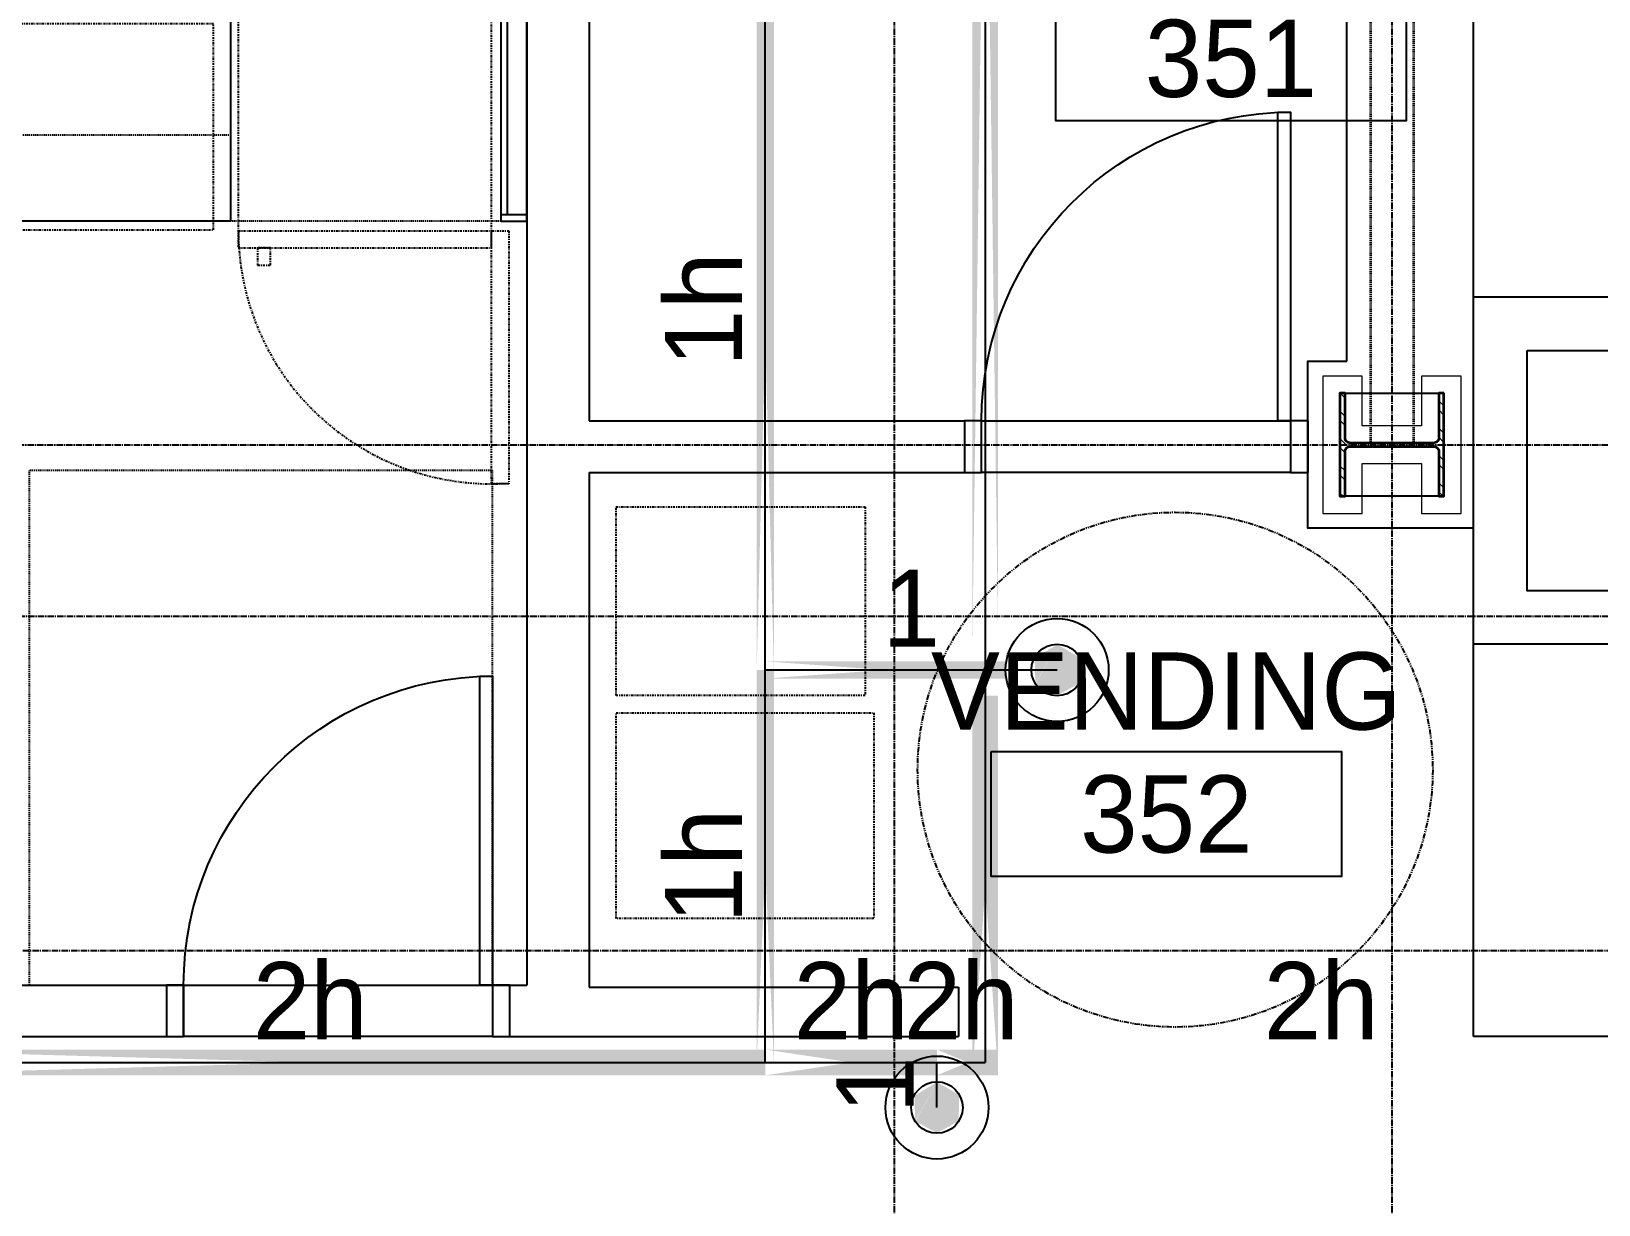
# Model space of a CAD drawing. Header units: inches. Extents: x -6955 to 13123, y -1334 to 3701.
# Drawn here: x 6005.8 to 6188.4, y 1670 to 1806.8 of the extents above; entities that cross this region are included whole.
import ezdxf
from ezdxf.enums import TextEntityAlignment as Align

# ---------------------------------------------------------------- set-up
doc = ezdxf.new("R2010")
doc.units = ezdxf.units.IN
doc.header["$MEASUREMENT"] = 0
for name, pattern in [('CENTER2', [1.125, 0.75, -0.125, 0.125, -0.125]), ('DASHDOT2', [0.5, 0.25, -0.125, 0, -0.125]), ('HIDDEN2', [0.1875, 0.125, -0.0625]), ('PHANTOM2', [1.25, 0.625, -0.125, 0.125, -0.125, 0.125, -0.125])]:
    doc.linetypes.add(name, pattern=pattern)
for name, color, linetype, lineweight in [('A-Detl-Hatch', 1, 'Continuous', 18), ('A-Detl-Wide', 2, 'Continuous', 35), ('S-Detl-Hatch', 1, 'Continuous', 18), ('S-Detl-Wide', 3, 'Continuous', 35)]:
    doc.layers.add(name, color=color, linetype=linetype, lineweight=lineweight)
for name, color, linetype in [('A-Door', 7, 'Continuous'), ('A-Door-Head', 8, 'Continuous'), ('A-Eqpm-NIC', 5, 'DASHDOT2'), ('A-Flor-ADA', 8, 'PHANTOM2'), ('A-Flor-Case', 6, 'Continuous'), ('A-Flor-Case-Hidden', 8, 'HIDDEN2'), ('A-Flor-Ovhd', 1, 'HIDDEN2'), ('A-Flor-Pfix', 7, 'Continuous'), ('A-Grid(SmallScale)', 11, 'CENTER2'), ('A-Tag-Rm(Scale)', 7, 'Continuous'), ('A-Wall-Full', 7, 'Continuous'), ('headdn', 7, 'Continuous'), ('PIPEBL', 4, 'Continuous'), ('pipemn', 6, 'Continuous'), ('PIPESPC', 7, 'Continuous'), ('TIDYPIPE', 7, 'Continuous')]:
    doc.layers.add(name, color=color, linetype=linetype)
doc.styles.add('PIPE', font='PIPE.SHX')

# ---------------------------------------------------------------- blocks, each defined once
blk = doc.blocks.new('*U19')
at = {"layer": 'A-Detl-Hatch'}
h = blk.add_hatch(dxfattribs=at)
h.set_pattern_fill('ANSI32', color=256, scale=6, style=0)
h.set_pattern_definition([(45, (0, -6.06), (-1.591, 1.591), []), (45, (1.0607, -6.06), (-1.591, 1.591), [])])
edge = h.paths.add_edge_path()
edge.add_line((6, -12.12), (6, -11.515))
edge.add_line((6, -11.515), (0.795, -11.515))
edge.add_arc((0.795, -10.915), 0.6, 180, 270, ccw=False)
edge.add_line((0.195, -10.915), (0.195, -1.205))
edge.add_arc((0.795, -1.205), 0.6, 90, 180, ccw=False)
edge.add_line((0.795, -0.605), (6, -0.605))
edge.add_line((6, -0.605), (6, 0))
edge.add_line((6, 0), (-6, 0))
edge.add_line((-6, 0), (-6, -0.605))
edge.add_line((-6, -0.605), (-0.795, -0.605))
edge.add_arc((-0.795, -1.205), 0.6, 0, 90, ccw=False)
edge.add_line((-0.195, -1.205), (-0.195, -10.915))
edge.add_arc((-0.795, -10.915), 0.6, 270, 360, ccw=False)
edge.add_line((-0.795, -11.515), (-6, -11.515))
edge.add_line((-6, -11.515), (-6, -12.12))
edge.add_line((-6, -12.12), (6, -12.12))
at = {"color": 0, "linetype": 'ByBlock'}
blk.add_lwpolyline([(6, -12.12), (6, -11.515), (0.795, -11.515, -0.4142136), (0.195, -10.915), (0.195, -1.205, -0.4142136), (0.795, -0.605), (6, -0.605), (6, 0), (-6, 0), (-6, -0.605), (-0.795, -0.605, -0.4142136), (-0.195, -1.205), (-0.195, -10.915, -0.4142136), (-0.795, -11.515), (-6, -11.515), (-6, -12.12)], format="xyb", close=True, dxfattribs=at)
blk = doc.blocks.new('W12X65')
at = {"layer": 'S-Detl-Hatch'}
blk.add_lwpolyline([(13860.59, -7310.28), (13860.59, -7305.67), (13854.79, -7305.67), (13854.79, -7298.76), (13860.59, -7298.76), (13860.59, -7294.16), (13844.59, -7294.16), (13844.59, -7298.76), (13850.4, -7298.76), (13850.4, -7305.67), (13844.59, -7305.67), (13844.59, -7310.28)], close=True, dxfattribs=at)
at = {"layer": 'A-Detl-Wide'}
blk.add_blockref('*U19', (13852.59, -7296.16), dxfattribs=at)
blk = doc.blocks.new('kitchen faucet')
for p, q in [((0.93, 0.38), (8.38, 0.38)), ((1, 0.12), (4, 0.12)), ((4, -0.12), (4, 0.12)), ((0.93, -0.38), (8.38, -0.38)), ((1, -0.12), (4, -0.12))]:
    blk.add_line(p, q)
blk.add_circle((0, 0), 1)
blk.add_arc((8.38, 0), 0.375, 270, 90)
blk = doc.blocks.new('kitchen sink')
blk.add_lwpolyline([(-14.94, -6.97, 0.143329), (-14, -7.25), (-3, -7.25, 0.414214), (-1.25, -5.5), (-1.25, 5.5, 0.414214), (-3, 7.25), (-14, 7.25, 0.414214), (-15.75, 5.5), (-15.75, -5.5, 0.143329), (-15.47, -6.44, 0.143329)], format="xyb")
blk.add_circle((-10.75, 0), 1.5)
at = {"layer": 'A-Flor-Case-Hidden'}
for p, q in [((-15.75, 8.5), (-17, 7.25)), ((-1.25, 8.5), (0, 7.25)), ((-16.64, -7.61), (-17, -7.25)), ((-1.25, -8.5), (0, -7.25)), ((-15.75, -8.5), (-16.11, -8.14))]:
    blk.add_line(p, q, dxfattribs=at)
for points in [[(-1.25, 8.5), (-15.75, 8.5)], [(-17, 7.25), (-17, -7.25)], [(0, -7.25), (0, 7.25)], [(-15.75, -8.5), (-1.25, -8.5)]]:
    blk.add_lwpolyline(points, dxfattribs=at)
at = {"rotation": 45.00000000000001}
blk.add_blockref('kitchen faucet', (-17.38, -8.88), dxfattribs=at)
blk = doc.blocks.new('cooktop')
at = {"ltscale": 0.5}
blk.add_lwpolyline([(-7.56, -21.5), (7.56, -21.5, 0.414214), (8.56, -20.5), (8.56, -1, 0.414214), (7.56, 0), (-7.56, 0, 0.414214), (-8.56, -1), (-8.56, -20.5, 0.414214)], format="xyb", close=True, dxfattribs=at)
for centre, radius in [((-3.27, -5.47), 3), ((6.32, -3.4), 0.75), ((6.32, -6.24), 0.75), ((-0.31, -15.05), 4.66)]:
    blk.add_circle(centre, radius, dxfattribs=at)
blk = doc.blocks.new('refrigerator')
blk.add_line((-30.125, 0), (-30.125, -29.5))
for points in [[(-32.125, -29.5), (0, -29.5), (0, 0), (-32.125, 0)], [(-34.125, -3.75), (-32.125, -3.75), (-32.125, -2.25), (-34.125, -2.25)], [(-59.625, -31.5), (-59.625, -29.5), (-30.125, -29.5), (-30.125, -31.5)]]:
    blk.add_lwpolyline(points, close=True)
blk.add_arc((-30.125, -29.5), 29.5, 90, 183.88744)
blk = doc.blocks.new('fridge cubby')
at = {"layer": 'A-Flor-Case'}
for p, q in [((-31, -31.5), (0, -31.5)), ((-31, -31.5), (-31, -34.5)), ((-30.25, -31.5), (-30.25, -34.5)), ((-30.25, -32.25), (0, -32.25))]:
    blk.add_line(p, q, dxfattribs=at)
at = {"layer": 'A-Flor-Ovhd'}
blk.add_line((-31, -31.5), (-31, 0.125), dxfattribs=at)
at = {"layer": 'A-Eqpm-NIC'}
blk.add_blockref('refrigerator', (-2, -0.875), dxfattribs=at)
blk = doc.blocks.new('ADA Kitchen')
at = {"layer": 'A-Eqpm-NIC'}
for points in [[(60.5, -8), (60.5, -32), (36.5, -32), (36.5, -8)], [(147.69, -14.93), (147.69, -30.18), (117.81, -30.18), (117.81, -14.93)]]:
    blk.add_lwpolyline(points, close=True, dxfattribs=at)
at = {"layer": 'A-Flor-Case'}
for p, q in [((34.5, -31), (34.5, -6)), ((116.25, -31), (116.25, -6)), ((117.75, -31), (117.75, -6)), ((147.75, -31), (147.75, -6)), ((149.25, -31), (149.25, -6)), ((34.5, -31), (149.25, -31))]:
    blk.add_line(p, q, dxfattribs=at)
at = {"layer": 'A-Flor-Case-Hidden'}
for p, q in [((61, -31), (61, -6)), ((61.75, -31), (61.75, -6))]:
    blk.add_line(p, q, dxfattribs=at)
at = {"layer": 'A-Flor-Ovhd'}
for q in [(34.5, -6), (116.25, -21)]:
    blk.add_line((34.5, -21), q, dxfattribs=at)
at = {"layer": 'A-Wall-Full'}
for p, q in [((0, 0), (34.5, 0)), ((0, -31), (0, 0)), ((34.5, -6), (34.5, 0)), ((34.5, -6), (149.25, -6))]:
    blk.add_line(p, q, dxfattribs=at)
at = {"extrusion": (0, 0, -1), "zscale": -1, "rotation": 90}
blk.add_blockref('fridge cubby', (-34.5, 0), dxfattribs=at)
at = {"layer": 'A-Eqpm-NIC', "extrusion": (0, 0, -1), "zscale": -1, "rotation": 270}
blk.add_blockref('cooktop', (-93.25, -20.25), dxfattribs=at)
at = {"layer": 'A-Flor-Pfix', "extrusion": (0, 0, -1), "zscale": -1, "rotation": 270}
blk.add_blockref('kitchen sink', (-71, -28.75), dxfattribs=at)
blk = doc.blocks.new('36in door')
blk.add_lwpolyline([(-1.5, -36), (0, -36), (0, 0), (-1.5, 0)], close=True)
blk.add_arc((0, 0), 36, 180, 270)
blk = doc.blocks.new('ADA King Studio')
at = {"layer": 'A-Door'}
for points in [[(260.24, 0), (262.24, 0), (262.24, 6), (260.24, 6)], [(298.24, 0), (300.24, 0), (300.24, 6), (298.24, 6)]]:
    blk.add_lwpolyline(points, close=True, dxfattribs=at)
at = {"layer": 'A-Door-Head'}
blk.add_lwpolyline([(298.24, 0), (262.24, 0), (262.24, 6), (298.24, 6)], close=True, dxfattribs=at)
at = {"layer": 'A-Flor-ADA', "linetype": 'HIDDEN2'}
blk.add_lwpolyline([(298.24, 6), (298.24, 66), (244.24, 66), (244.24, 6)], close=True, dxfattribs=at)
at = {"layer": 'A-Wall-Full'}
for p, q in [((302.24, 126.05), (302.24, 6)), ((8.49, 6), (262.24, 6)), ((262.24, 6), (262.24, 0)), ((298.24, 6), (302.24, 6)), ((298.24, 6), (298.24, 0)), ((0, 0), (262.24, 0)), ((298.24, 0), (305.86, 0))]:
    blk.add_line(p, q, dxfattribs=at)
at = {"extrusion": (0, 0, -1), "zscale": -1}
blk.add_blockref('ADA Kitchen', (-302.24, 126.05), dxfattribs=at)
at = {"layer": 'A-Door', "extrusion": (0, 0, -1), "zscale": -1, "rotation": 180}
blk.add_blockref('36in door', (-298.24, 6), dxfattribs=at)
blk = doc.blocks.new('linen elev lobby vending')
at = {"layer": 'A-Door'}
for points in [[(-161.06, 26.5), (-148.94, 26.5), (-148.94, 14.5), (-161.06, 14.5)], [(-204.81, 17.26), (-202.81, 17.26), (-202.81, 23.26), (-204.81, 23.26)], [(-166.81, 17.26), (-164.81, 17.26), (-164.81, 23.26), (-166.81, 23.26)]]:
    blk.add_lwpolyline(points, close=True, dxfattribs=at)
at = {"layer": 'A-Door-Head'}
blk.add_lwpolyline([(-166.81, 17.26), (-202.81, 17.26), (-202.81, 23.26), (-166.81, 23.26)], close=True, dxfattribs=at)
at = {"layer": 'A-Eqpm-NIC'}
for points in [[(-245.37, 13.26), (-216.36, 13.26), (-216.36, -8.74), (-245.37, -8.74)], [(-245.37, -10.74), (-215.37, -10.74), (-215.37, -34.74), (-245.37, -34.74)]]:
    blk.add_lwpolyline(points, close=True, dxfattribs=at)
at = {"layer": 'A-Flor-ADA'}
blk.add_circle((-180.25, -17.38), 30, dxfattribs=at)
at = {"layer": 'A-Wall-Full'}
for p, q in [((-248.51, 222.26), (-248.51, 23.26)), ((-145.5, 37.73), (-145.5, 216.38)), ((-160.25, 30.25), (-160.25, 101.26)), ((-248.51, 23.26), (-204.81, 23.26)), ((-204.81, 23.26), (-204.81, 17.26)), ((-164.81, 23.26), (-164.81, 23.26)), ((-164.81, 23.26), (-164.81, 17.26)), ((-248.51, 17.26), (-248.51, -42.74)), ((-248.51, 17.26), (-204.81, 17.26)), ((-248.51, 17.26), (-204.81, 17.26)), ((-164.81, 17.26), (-164.81, 17.26)), ((-145.5, -48.49), (-145.5, -2.77)), ((-248.51, -42.74), (-205.5, -42.74)), ((-205.5, -42.74), (-205.5, -48.49)), ((-113, -48.49), (-145.5, -48.49))]:
    blk.add_line(p, q, dxfattribs=at)
for points in [[(-145.5, 37.73), (-113, 37.73), (-113, -2.77), (-145.5, -2.77)], [(-139.25, 31.48), (-119.25, 31.48), (-119.25, 3.48), (-139.25, 3.48)]]:
    blk.add_lwpolyline(points, close=True, dxfattribs=at)
for points in [[(-164.81, 23.26), (-164.81, 30.25), (-160.25, 30.25)], [(-145.5, 10.75), (-164.81, 10.75), (-164.81, 17.26)], [(-252.14, -48.49), (-205.5, -48.49)]]:
    blk.add_lwpolyline(points, dxfattribs=at)
at = {"layer": 'A-Door', "extrusion": (0, 0, -1), "zscale": -1, "rotation": 180}
blk.add_blockref('36in door', (166.81, 23.26), dxfattribs=at)
blk = doc.blocks.new('Rm Tag')
blk.add_lwpolyline([(-0.2124, 0.0759), (0.2124, 0.0759), (0.2124, -0.0759), (-0.2124, -0.0759)], close=True)
for p in [(0, 0.2858), (0, 0.1493), (0, 0)]:
    blk.add_attdef('XXX', text='', height=0.0938).set_placement(p, align=Align.MIDDLE_CENTER)
blk = doc.blocks.new('dpend1')
for radius in [6, 3]:
    blk.add_circle((0, 0), radius)
for points in [[(0.01, 2.97), (-2.53, -1.59), (-2.62, 1.36)], [(0.01, 2.97), (-2.49, -1.59), (2.52, -1.59)], [(2.52, -1.59), (0.01, 2.97), (2.6, 1.47)], [(2.52, -1.59), (-2.53, -1.59), (0.01, -2.98)]]:
    blk.add_solid(points)
blk = doc.blocks.new('PIPESPC')
at = {"layer": 'PIPESPC', "style": 'PIPE', "width": 0.9}
blk.add_attdef('SIZE', text='', height=9, dxfattribs=at).set_placement((0, 4.02), align=Align.CENTER)
at = {"layer": 'PIPESPC', "style": 'PIPE', "flags": 1}
blk.add_attdef('SCHED', (25.3, 3.89), '', height=9, dxfattribs=at)

msp = doc.modelspace()

# ---------------------------------------------------------------- linework, layer by layer
at = {"layer": 'A-Grid(SmallScale)'}
for p, q in [((6106.3342, 3132.3201), (6106.3342, 1223.6428)), ((6164.3342, 3132.3201), (6164.3342, 1223.6428)), ((4563.1356, 1758.5773), (8345.3342, 1758.5773)), ((4537.3342, 1738.5773), (8345.3342, 1738.5773)), ((8343.3342, 1699.5773), (4552.1444, 1699.5773))]:
    msp.add_line(p, q, dxfattribs=at)
at = {"layer": 'PIPEBL'}
for p, q in [((6091.3342, 1732.3201), (6091.3342, 1816.3201)), ((6091.3342, 1686.5773), (6091.3342, 1732.3201)), ((6091.3342, 1732.3201), (6125.3342, 1732.3201)), ((6111.3315, 1681.3201), (6111.3315, 1686.5773))]:
    msp.add_line(p, q, dxfattribs=at)
at = {"layer": 'pipemn'}
for p, q in [((6116.9617, 1957.3201), (6116.9617, 1686.5773)), ((5985.3342, 1686.5773), (6091.3342, 1686.5773)), ((6091.3342, 1686.5773), (6111.3315, 1686.5773)), ((6111.3315, 1686.5773), (6116.9617, 1686.5773))]:
    msp.add_line(p, q, dxfattribs=at)
at = {"layer": 'S-Detl-Wide', "linetype": 'HIDDEN2'}
for p, q in [((6161.8342, 1965.3823), (6161.8342, 1758.7723)), ((6166.8342, 1965.3823), (6166.8342, 1758.7723))]:
    msp.add_line(p, q, dxfattribs=at)
at = {"layer": 'TIDYPIPE', "color": 7}
for points, const_width in [([(6116.9617, 1735.3201), (6116.9617, 1958.8201)], 3), ([(6091.3342, 1732.3201), (6091.3342, 1810.3201)], 2), ([(6091.3342, 1686.5773), (6091.3342, 1732.3201)], 2), ([(6091.3342, 1732.3201), (6119.3342, 1732.3201)], 2), ([(6116.9617, 1685.0773), (6116.9617, 1729.3201)], 3), ([(5985.3342, 1686.5773), (6091.3342, 1686.5773)], 3), ([(6091.3342, 1686.5773), (6111.3315, 1686.5773)], 3), ([(6111.3315, 1686.5773), (6118.4617, 1686.5773)], 3)]:
    msp.add_lwpolyline(points, close=True, dxfattribs=dict(at, const_width=const_width))

# ---------------------------------------------------------------- block references
for name, p in [('ADA King Studio', (5761.3342, 1689.5854)), ('linen elev lobby vending', (6319.3342, 1738.0773))]:
    msp.add_blockref(name, p)
at = {"rotation": 90}
msp.add_blockref('W12X65', (-1137.8836, -12094.0174), dxfattribs=at)
at = {"layer": 'A-Tag-Rm(Scale)'}
ref = msp.add_blockref('Rm Tag', (6145.5854, 1803.6036), dxfattribs=dict(at, xscale=96, yscale=96, zscale=96))
ref.add_attrib('XXX', 'LINEN', dxfattribs={"layer": '0', "height": 9}).set_placement((6145.5854, 1817.9345), align=Align.MIDDLE_CENTER)
ref.add_attrib('XXX', '351', dxfattribs={"layer": '0', "height": 9}).set_placement((6145.5854, 1803.6036), align=Align.MIDDLE_CENTER)
ref = msp.add_blockref('Rm Tag', (6138.0539, 1715.5358), dxfattribs=dict(at, xscale=96, yscale=96, zscale=96))
ref.add_attrib('XXX', 'VENDING', dxfattribs={"layer": '0', "height": 9}).set_placement((6138.0539, 1729.8668), align=Align.MIDDLE_CENTER)
ref.add_attrib('XXX', '352', dxfattribs={"layer": '0', "height": 9}).set_placement((6138.0539, 1715.5358), align=Align.MIDDLE_CENTER)
at = {"layer": 'headdn'}
for p in [(6125.3342, 1732.3201), (6111.3315, 1681.3201)]:
    msp.add_blockref('dpend1', p, dxfattribs=at)
at = {"layer": 'PIPESPC'}
ref = msp.add_blockref('PIPESPC', (6091.3342, 1774.3201), dxfattribs=dict(at, rotation=90))
ref.add_attrib('SIZE', '1h', dxfattribs={"color": 0, "height": 9, "rotation": 90, "style": 'PIPE'}).set_placement((6091.3342, 1774.3201), align=Align.BOTTOM_CENTER)
ref = msp.add_blockref('PIPESPC', (6108.3342, 1732.3201), dxfattribs=at)
ref.add_attrib('SIZE', '1', dxfattribs={"color": 0, "height": 9, "style": 'PIPE'}).set_placement((6108.3342, 1732.3201), align=Align.BOTTOM_CENTER)
ref = msp.add_blockref('PIPESPC', (6091.3342, 1709.4487), dxfattribs=dict(at, rotation=90))
ref.add_attrib('SIZE', '1h', dxfattribs={"color": 0, "height": 9, "rotation": 90, "style": 'PIPE'}).set_placement((6091.3342, 1709.4487), align=Align.BOTTOM_CENTER)
ref = msp.add_blockref('PIPESPC', (6038.3342, 1686.5773), dxfattribs=at)
ref.add_attrib('SIZE', '2h', dxfattribs={"color": 0, "height": 9, "style": 'PIPE'}).set_placement((6038.3342, 1686.5773), align=Align.BOTTOM_CENTER)
ref = msp.add_blockref('PIPESPC', (6101.3328, 1686.5773), dxfattribs=at)
ref.add_attrib('SIZE', '2h', dxfattribs={"color": 0, "height": 9, "style": 'PIPE'}).set_placement((6101.3328, 1686.5773), align=Align.BOTTOM_CENTER)
ref = msp.add_blockref('PIPESPC', (6114.1466, 1686.5773), dxfattribs=at)
ref.add_attrib('SIZE', '2h', dxfattribs={"color": 0, "height": 9, "style": 'PIPE'}).set_placement((6114.1466, 1686.5773), align=Align.BOTTOM_CENTER)
ref = msp.add_blockref('PIPESPC', (6156.0842, 1686.5773), dxfattribs=at)
ref.add_attrib('SIZE', '2h', dxfattribs={"color": 0, "height": 9, "style": 'PIPE'}).set_placement((6156.0842, 1686.5773), align=Align.BOTTOM_CENTER)
ref = msp.add_blockref('PIPESPC', (6111.3315, 1683.9487), dxfattribs=dict(at, rotation=90))
ref.add_attrib('SIZE', '1', dxfattribs={"color": 0, "height": 9, "rotation": 90, "style": 'PIPE'}).set_placement((6111.3315, 1683.9487), align=Align.BOTTOM_CENTER)

doc.saveas('drawing.dxf')
